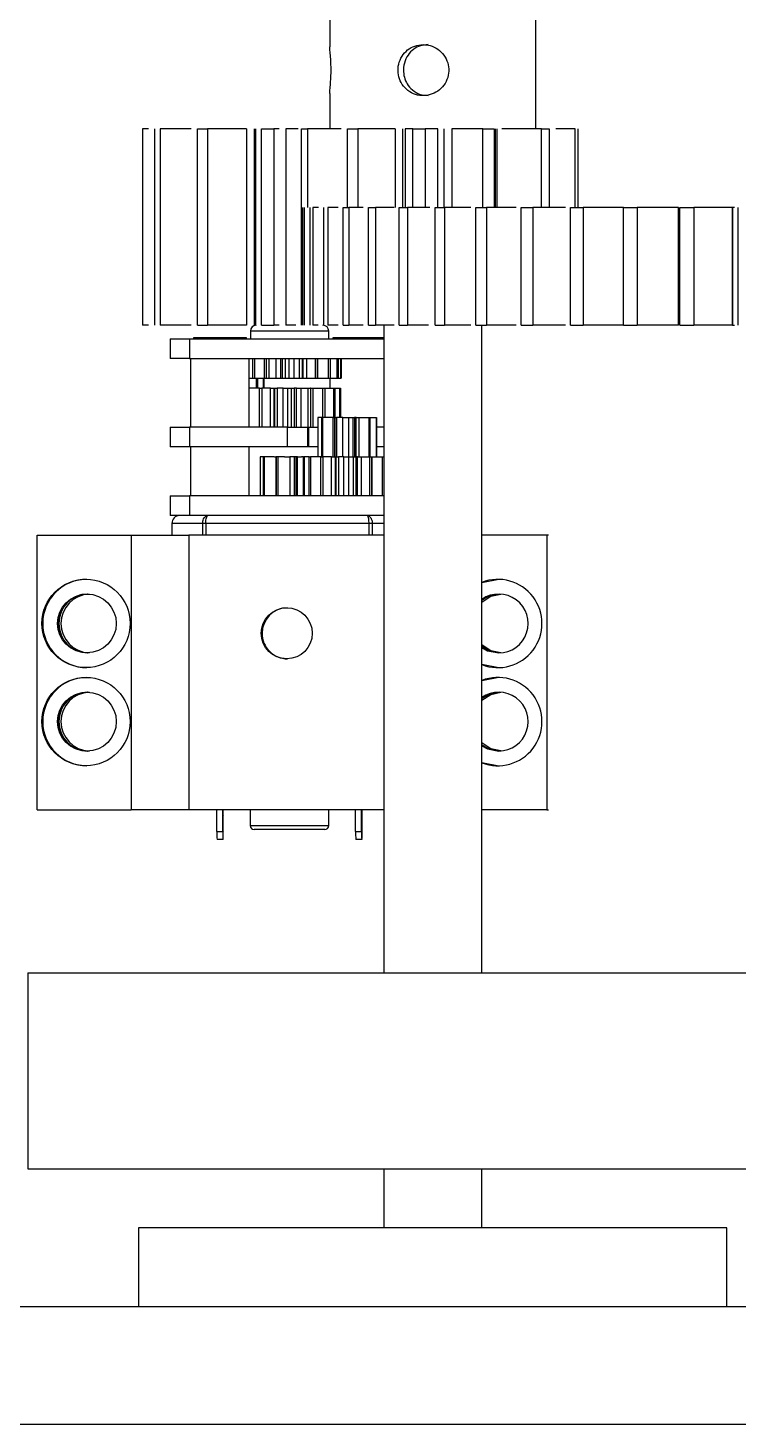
# Model space of a CAD drawing. Header units: millimetres. Extents: x 0 to 420, y 0 to 297.
# Drawn here: x 89.42 to 107.53, y 54.27 to 89.85 of the extents above; entities that cross this region are included whole.
import ezdxf

# ---------------------------------------------------------------- set-up
doc = ezdxf.new("R2010")
doc.units = ezdxf.units.MM

msp = doc.modelspace()

# ---------------------------------------------------------------- linework, layer by layer
at = {"color": 7, "linetype": 'Continuous', "lineweight": 25}
for p, q in [((97.117, 90.27), (97.117, 89.363)), ((102.367, 87.27), (102.367, 90.27)), ((97.117, 88.178), (97.117, 87.27)), ((92.341, 87.27), (92.341, 82.27)), ((92.341, 87.27), (92.341, 82.27)), ((92.656, 82.27), (92.656, 87.27)), ((92.794, 87.27), (92.794, 82.27)), ((93.748, 82.27), (93.748, 87.27)), ((93.748, 87.27), (94.002, 87.27)), ((94.002, 87.27), (94.002, 82.27)), ((94.997, 87.27), (94.997, 82.27)), ((95.185, 87.27), (95.185, 82.27)), ((95.221, 87.27), (95.221, 82.27)), ((95.378, 82.27), (95.378, 87.27)), ((95.378, 87.27), (95.689, 87.27)), ((95.689, 87.27), (95.689, 82.27)), ((95.992, 87.27), (95.992, 82.27)), ((96, 87.27), (96, 82.27)), ((96.395, 85.27), (96.395, 87.27)), ((96.395, 87.27), (96.549, 87.27)), ((96.549, 87.27), (96.549, 85.27)), ((97.565, 85.27), (97.565, 87.27)), ((97.565, 87.27), (97.829, 87.27)), ((97.829, 87.27), (97.829, 85.27)), ((98.782, 87.27), (98.782, 85.27)), ((98.974, 87.27), (98.974, 85.27)), ((99.041, 87.27), (99.041, 85.27)), ((99.233, 85.27), (99.233, 87.27)), ((99.233, 87.27), (99.547, 87.27)), ((99.547, 87.27), (99.547, 85.27)), ((99.87, 85.27), (99.87, 87.27)), ((100.027, 87.27), (100.027, 85.27)), ((100.228, 87.27), (100.228, 85.27)), ((101.018, 85.27), (101.018, 87.27)), ((101.018, 87.27), (101.31, 87.27)), ((101.31, 87.27), (101.31, 85.27)), ((101.344, 85.27), (101.344, 87.27)), ((101.371, 87.27), (101.371, 85.27)), ((102.511, 87.27), (102.713, 87.27)), ((102.511, 85.27), (102.511, 87.27)), ((102.713, 87.27), (102.713, 85.27)), ((103.369, 85.27), (103.369, 87.27)), ((103.436, 87.27), (103.436, 85.27)), ((96.386, 85.27), (96.386, 82.27)), ((96.427, 82.27), (96.427, 85.27)), ((96.459, 85.27), (96.459, 82.27)), ((96.618, 82.27), (96.618, 85.27)), ((96.688, 85.27), (96.688, 82.27)), ((96.832, 85.27), (96.688, 85.27)), ((96.963, 82.27), (96.963, 85.27)), ((97.07, 85.27), (97.07, 82.27)), ((97.459, 82.27), (97.459, 85.27)), ((97.459, 85.27), (97.603, 85.27)), ((97.603, 85.27), (97.603, 82.27)), ((98.102, 82.27), (98.102, 85.27)), ((98.102, 85.27), (98.28, 85.27)), ((98.28, 85.27), (98.28, 82.27)), ((98.885, 82.27), (98.885, 85.27)), ((98.885, 85.27), (99.096, 85.27)), ((99.096, 85.27), (99.096, 82.27)), ((99.801, 82.27), (99.801, 85.27)), ((99.801, 85.27), (100.044, 85.27)), ((100.044, 85.27), (100.044, 82.27)), ((100.842, 82.27), (100.842, 85.27)), ((100.842, 85.27), (101.113, 85.27)), ((101.113, 85.27), (101.113, 82.27)), ((101.997, 82.27), (101.997, 85.27)), ((101.997, 85.27), (102.295, 85.27)), ((102.295, 85.27), (102.295, 82.27)), ((103.256, 82.27), (103.256, 85.27)), ((103.256, 85.27), (103.578, 85.27)), ((103.578, 85.27), (103.578, 82.27)), ((104.608, 82.27), (104.608, 85.27)), ((104.608, 85.27), (104.95, 85.27)), ((104.95, 85.27), (104.95, 82.27)), ((105.999, 85.27), (105.999, 82.27)), ((106.008, 85.27), (105.999, 85.27)), ((106.008, 85.27), (106.008, 82.27)), ((106.039, 82.27), (106.039, 85.27)), ((106.039, 85.27), (106.399, 85.27)), ((106.399, 85.27), (106.399, 82.27)), ((107.374, 85.27), (107.374, 82.27)), ((107.383, 85.27), (107.374, 85.27)), ((107.383, 85.27), (107.383, 82.27)), ((107.436, 85.27), (107.383, 85.27)), ((107.515, 85.27), (107.515, 82.27)), ((93.748, 82.27), (94.002, 82.27)), ((95.378, 82.27), (95.689, 82.27)), ((96.819, 82.27), (96.688, 82.27)), ((97.459, 82.27), (97.603, 82.27)), ((98.102, 82.27), (98.28, 82.27)), ((98.492, 82.27), (98.492, 65.77)), ((98.885, 82.27), (99.096, 82.27)), ((99.801, 82.27), (100.044, 82.27)), ((100.842, 82.27), (101.113, 82.27)), ((100.992, 65.77), (100.992, 82.27)), ((101.997, 82.27), (102.295, 82.27)), ((103.256, 82.27), (103.578, 82.27)), ((104.608, 82.27), (104.95, 82.27)), ((106.008, 82.27), (105.999, 82.27)), ((106.039, 82.27), (106.399, 82.27)), ((107.383, 82.27), (107.374, 82.27)), ((107.383, 82.27), (107.434, 82.27)), ((93.048, 81.92), (93.048, 81.42)), ((93.048, 81.92), (93.537, 81.92)), ((93.537, 81.92), (93.537, 81.42)), ((93.537, 81.92), (98.492, 81.92)), ((93.639, 81.945), (93.639, 81.92)), ((94.378, 81.945), (93.639, 81.945)), ((94.989, 81.945), (94.378, 81.945)), ((94.989, 81.92), (94.989, 81.945)), ((95.091, 82.12), (95.091, 81.92)), ((97.091, 82.12), (95.091, 82.12)), ((97.091, 81.92), (97.091, 82.12)), ((97.192, 81.945), (97.192, 81.92)), ((97.853, 81.945), (97.192, 81.945)), ((98.492, 81.945), (97.853, 81.945)), ((93.537, 81.42), (93.048, 81.42)), ((93.537, 81.42), (98.492, 81.42)), ((93.564, 81.42), (93.564, 79.67)), ((95.064, 79.67), (95.064, 81.42)), ((95.151, 80.92), (95.151, 81.42)), ((95.199, 81.42), (95.199, 80.92)), ((95.453, 80.92), (95.453, 81.42)), ((95.496, 81.42), (95.496, 80.92)), ((95.5, 80.92), (95.5, 81.42)), ((95.56, 81.42), (95.56, 80.92)), ((95.75, 80.92), (95.75, 81.42)), ((95.862, 81.42), (95.862, 80.92)), ((95.912, 80.92), (95.912, 81.42)), ((95.978, 81.42), (95.978, 80.92)), ((96.085, 80.92), (96.085, 81.42)), ((96.208, 80.92), (96.208, 81.42)), ((96.344, 80.92), (96.344, 81.42)), ((96.409, 81.42), (96.409, 80.92)), ((96.438, 80.92), (96.438, 81.42)), ((96.534, 80.92), (96.534, 81.42)), ((96.749, 80.92), (96.749, 81.42)), ((96.805, 80.92), (96.805, 81.42)), ((96.805, 81.42), (96.805, 80.92)), ((96.812, 80.92), (96.812, 81.42)), ((97.082, 80.92), (97.082, 81.42)), ((97.124, 81.42), (97.124, 80.92)), ((97.307, 80.92), (97.307, 81.42)), ((97.331, 81.42), (97.331, 80.92)), ((97.401, 80.92), (97.401, 81.42)), ((97.403, 81.42), (97.403, 80.92)), ((95.06, 80.92), (95.151, 80.92)), ((95.151, 80.92), (95.199, 80.92)), ((95.199, 80.92), (95.453, 80.92)), ((95.247, 80.67), (95.247, 80.92)), ((95.273, 80.92), (95.273, 80.67)), ((95.43, 80.67), (95.43, 80.92)), ((95.434, 80.92), (95.434, 80.67)), ((95.453, 80.92), (95.496, 80.92)), ((95.496, 80.92), (95.5, 80.92)), ((95.5, 80.92), (95.56, 80.92)), ((95.56, 80.92), (95.75, 80.92)), ((95.75, 80.92), (95.869, 80.92)), ((95.862, 80.92), (95.912, 80.92)), ((95.912, 80.92), (95.978, 80.92)), ((95.978, 80.92), (96.085, 80.92)), ((96.085, 80.92), (96.208, 80.92)), ((96.208, 80.92), (96.344, 80.92)), ((96.344, 80.92), (96.409, 80.92)), ((96.409, 80.92), (96.438, 80.92)), ((96.42, 80.92), (96.534, 80.92)), ((96.534, 80.92), (96.749, 80.92)), ((96.749, 80.92), (96.805, 80.92)), ((96.805, 80.92), (96.805, 80.92)), ((96.812, 80.92), (97.082, 80.92)), ((97.082, 80.92), (97.124, 80.92)), ((97.117, 80.92), (97.117, 80.67)), ((97.117, 80.92), (97.307, 80.92)), ((97.307, 80.92), (97.331, 80.92)), ((97.331, 80.92), (97.401, 80.92)), ((97.401, 80.92), (97.403, 80.92)), ((95.326, 80.67), (95.06, 80.67)), ((95.326, 79.67), (95.326, 80.67)), ((95.326, 80.67), (95.38, 80.67)), ((95.38, 80.67), (95.38, 79.67)), ((95.604, 80.67), (95.38, 80.67)), ((95.604, 79.67), (95.604, 80.67)), ((95.604, 80.67), (95.691, 80.67)), ((95.691, 80.67), (95.691, 79.67)), ((95.691, 80.67), (95.713, 80.67)), ((95.713, 79.67), (95.713, 80.67)), ((95.713, 80.67), (95.777, 80.67)), ((95.777, 80.67), (95.777, 79.67)), ((95.925, 80.67), (95.777, 80.67)), ((95.925, 79.67), (95.925, 80.67)), ((95.925, 80.67), (96.048, 80.67)), ((96.048, 79.67), (96.048, 80.67)), ((96.048, 80.67), (96.142, 80.67)), ((96.142, 79.67), (96.142, 80.67)), ((96.142, 80.67), (96.208, 80.67)), ((96.208, 80.67), (96.208, 79.67)), ((96.268, 80.67), (96.208, 80.67)), ((96.264, 80.67), (96.385, 80.67)), ((96.268, 79.67), (96.268, 80.67)), ((96.385, 79.67), (96.385, 80.67)), ((96.385, 80.67), (96.565, 80.67)), ((96.565, 79.67), (96.565, 80.67)), ((96.565, 80.67), (96.626, 80.67)), ((96.626, 80.67), (96.626, 79.67)), ((96.634, 80.67), (96.626, 80.67)), ((96.634, 79.67), (96.634, 80.67)), ((96.634, 80.67), (96.69, 80.67)), ((96.69, 79.67), (96.69, 80.67)), ((96.69, 80.67), (96.937, 80.67)), ((96.937, 79.92), (96.937, 80.67)), ((96.937, 80.67), (96.986, 80.67)), ((96.986, 80.67), (96.986, 79.92)), ((96.986, 80.67), (97.217, 80.67)), ((97.217, 79.92), (97.217, 80.67)), ((97.217, 80.67), (97.249, 80.67)), ((97.249, 80.67), (97.249, 79.92)), ((97.249, 80.67), (97.375, 80.67)), ((97.375, 79.92), (97.375, 80.67)), ((97.375, 80.67), (97.387, 80.67)), ((97.387, 80.67), (97.387, 79.92)), ((97.393, 79.92), (97.393, 80.67)), ((96.815, 79.92), (96.815, 78.92)), ((96.912, 79.92), (96.815, 79.92)), ((96.912, 78.92), (96.912, 79.92)), ((96.912, 79.92), (96.929, 79.92)), ((96.929, 79.92), (96.929, 78.92)), ((97.204, 79.92), (96.929, 79.92)), ((97.204, 78.92), (97.204, 79.92)), ((97.204, 79.92), (97.233, 79.92)), ((97.233, 79.92), (97.233, 78.92)), ((97.233, 79.92), (97.255, 79.92)), ((97.255, 78.92), (97.255, 79.92)), ((97.255, 79.92), (97.285, 79.92)), ((97.285, 79.92), (97.285, 78.92)), ((97.45, 79.92), (97.285, 79.92)), ((97.45, 78.92), (97.45, 79.92)), ((97.45, 79.92), (97.595, 79.92)), ((97.59, 79.92), (97.59, 78.92)), ((97.59, 79.92), (97.715, 79.92)), ((97.715, 78.92), (97.715, 79.92)), ((97.715, 79.92), (97.747, 79.92)), ((97.747, 79.92), (97.747, 78.92)), ((97.79, 79.92), (97.747, 79.92)), ((97.79, 78.92), (97.79, 79.92)), ((97.79, 79.92), (97.864, 79.92)), ((97.864, 78.92), (97.864, 79.92)), ((97.864, 79.92), (98.118, 79.92)), ((98.118, 78.92), (98.118, 79.92)), ((98.118, 79.92), (98.139, 79.92)), ((98.139, 79.92), (98.139, 78.92)), ((98.139, 79.92), (98.308, 79.92)), ((98.308, 78.92), (98.308, 79.92)), ((98.308, 79.92), (98.311, 79.92)), ((98.311, 79.92), (98.311, 78.92)), ((93.048, 79.67), (93.048, 79.17)), ((93.048, 79.67), (93.537, 79.67)), ((93.537, 79.67), (93.537, 79.17)), ((96.036, 79.67), (93.537, 79.67)), ((96.036, 79.17), (96.036, 79.67)), ((96.036, 79.67), (96.547, 79.67)), ((96.547, 79.67), (96.547, 79.17)), ((96.564, 79.67), (96.547, 79.67)), ((96.565, 79.67), (96.626, 79.67)), ((96.58, 79.17), (96.58, 79.67)), ((96.626, 79.67), (96.634, 79.67)), ((96.634, 79.67), (96.69, 79.67)), ((96.69, 79.67), (96.815, 79.67)), ((98.492, 79.67), (98.311, 79.67)), ((93.537, 79.17), (93.048, 79.17)), ((96.036, 79.17), (93.537, 79.17)), ((93.564, 79.17), (93.564, 77.92)), ((95.064, 77.92), (95.064, 79.17)), ((96.547, 79.17), (96.036, 79.17)), ((96.58, 79.17), (96.547, 79.17)), ((96.815, 79.17), (96.58, 79.17)), ((98.492, 79.17), (98.311, 79.17)), ((95.344, 78.92), (95.344, 77.92)), ((95.426, 78.92), (95.344, 78.92)), ((95.426, 77.92), (95.426, 78.92)), ((95.442, 78.92), (95.426, 78.92)), ((95.442, 78.92), (95.442, 77.92)), ((95.7, 78.92), (95.442, 78.92)), ((95.703, 78.92), (95.74, 78.92)), ((95.74, 78.92), (95.74, 77.92)), ((95.758, 78.92), (95.74, 78.92)), ((95.758, 77.92), (95.758, 78.92)), ((95.788, 78.92), (95.758, 78.92)), ((95.788, 78.92), (95.788, 77.92)), ((95.959, 78.92), (95.788, 78.92)), ((95.959, 78.92), (96.099, 78.92)), ((96.099, 78.92), (96.099, 77.92)), ((96.216, 78.92), (96.099, 78.92)), ((96.216, 77.92), (96.216, 78.92)), ((96.249, 78.92), (96.216, 78.92)), ((96.249, 78.92), (96.249, 77.92)), ((96.297, 78.92), (96.249, 78.92)), ((96.297, 77.92), (96.297, 78.92)), ((96.297, 78.92), (96.392, 78.92)), ((96.449, 78.92), (96.392, 78.92)), ((96.449, 77.92), (96.449, 78.92)), ((96.449, 78.92), (96.459, 78.92)), ((96.459, 78.92), (96.459, 77.92)), ((96.591, 78.92), (96.459, 78.92)), ((96.594, 77.92), (96.594, 78.92)), ((96.594, 78.92), (96.626, 78.92)), ((96.626, 78.92), (96.626, 77.92)), ((96.886, 78.92), (96.626, 78.92)), ((96.886, 77.92), (96.886, 78.92)), ((96.886, 78.92), (96.935, 78.92)), ((96.935, 78.92), (96.935, 77.92)), ((97.16, 78.92), (96.935, 78.92)), ((97.16, 77.92), (97.16, 78.92)), ((97.16, 78.92), (97.255, 78.92)), ((97.251, 78.92), (97.251, 77.92)), ((97.251, 78.92), (97.281, 78.92)), ((97.281, 77.92), (97.281, 78.92)), ((97.281, 78.92), (97.34, 78.92)), ((97.34, 78.92), (97.34, 77.92)), ((97.474, 78.92), (97.34, 78.92)), ((97.474, 77.92), (97.474, 78.92)), ((97.474, 78.92), (97.602, 78.92)), ((97.602, 77.92), (97.602, 78.92)), ((97.602, 78.92), (97.72, 78.92)), ((97.72, 77.92), (97.72, 78.92)), ((97.72, 78.92), (97.779, 78.92)), ((97.779, 78.92), (97.779, 77.92)), ((97.82, 78.92), (97.779, 78.92)), ((97.82, 77.92), (97.82, 78.92)), ((97.82, 78.92), (97.922, 78.92)), ((97.922, 77.92), (97.922, 78.92)), ((97.922, 78.92), (98.134, 78.92)), ((98.134, 77.92), (98.134, 78.92)), ((98.134, 78.92), (98.185, 78.92)), ((98.185, 78.92), (98.185, 77.92)), ((98.186, 78.92), (98.185, 78.92)), ((98.186, 77.92), (98.186, 78.92)), ((98.186, 77.92), (98.186, 78.92)), ((98.186, 78.92), (98.462, 78.92)), ((98.462, 77.92), (98.462, 78.92)), ((98.462, 78.92), (98.497, 78.92)), ((93.048, 77.92), (93.048, 77.42)), ((93.048, 77.92), (93.537, 77.92)), ((93.537, 77.92), (93.537, 77.42)), ((98.492, 77.92), (93.537, 77.92)), ((93.537, 77.42), (93.048, 77.42)), ((93.09, 77.22), (93.09, 76.92)), ((93.876, 77.22), (93.09, 77.22)), ((98.492, 77.42), (93.537, 77.42)), ((93.954, 77.22), (93.876, 77.22)), ((93.876, 76.92), (93.876, 77.22)), ((98.118, 77.22), (93.954, 77.22)), ((93.954, 77.22), (93.954, 76.92)), ((98.198, 77.22), (98.118, 77.22)), ((98.118, 76.92), (98.118, 77.22)), ((98.198, 77.22), (98.198, 76.92)), ((98.492, 77.22), (98.198, 77.22)), ((89.653, 69.92), (89.653, 76.92)), ((89.653, 76.92), (92.054, 76.92)), ((92.054, 76.92), (92.054, 69.92)), ((92.054, 76.92), (93.521, 76.92)), ((93.521, 76.92), (93.521, 69.92)), ((98.492, 76.92), (93.521, 76.92)), ((102.65, 76.92), (100.992, 76.92)), ((102.65, 76.92), (102.65, 69.92)), ((102.694, 76.92), (102.65, 76.92)), ((101.422, 75.795), (100.992, 75.71)), ((100.992, 73.631), (101.422, 73.545)), ((101.422, 73.295), (100.992, 73.21)), ((100.992, 71.131), (101.422, 71.045)), ((89.653, 69.92), (92.054, 69.92)), ((93.521, 69.92), (92.054, 69.92)), ((98.492, 69.92), (93.521, 69.92)), ((94.237, 69.37), (94.237, 69.92)), ((94.387, 69.37), (94.387, 69.92)), ((94.402, 69.37), (94.402, 69.92)), ((95.088, 69.92), (95.088, 69.52)), ((97.088, 69.52), (97.088, 69.92)), ((97.775, 69.37), (97.775, 69.92)), ((97.925, 69.37), (97.925, 69.92)), ((97.94, 69.37), (97.94, 69.92)), ((102.65, 69.92), (100.992, 69.92)), ((102.65, 69.92), (102.694, 69.92)), ((95.088, 69.52), (96.067, 69.52)), ((96.069, 69.42), (95.188, 69.42)), ((96.067, 69.52), (97.088, 69.52)), ((96.988, 69.42), (96.069, 69.42)), ((94.237, 69.37), (94.387, 69.37)), ((94.391, 69.17), (94.241, 69.17)), ((94.398, 69.17), (94.391, 69.17)), ((97.775, 69.37), (97.925, 69.37)), ((97.929, 69.17), (97.779, 69.17)), ((97.936, 69.17), (97.929, 69.17)), ((89.42, 65.77), (89.42, 60.77)), ((89.42, 65.77), (141.423, 65.77)), ((89.42, 60.77), (141.423, 60.77)), ((98.492, 60.77), (98.492, 59.27)), ((100.992, 59.27), (100.992, 60.77)), ((92.242, 59.27), (92.242, 57.27)), ((107.242, 59.27), (92.242, 59.27)), ((107.242, 57.27), (107.242, 59.27)), ((56.677, 57.27), (142.807, 57.27)), ((56.677, 54.27), (142.807, 54.27))]:
    msp.add_line(p, q, dxfattribs=at)
at = {"color": 7, "linetype": 'Continuous', "lineweight": 25, "flags": 128}
for points in [[(100.992, 75.26), (101.167, 75.363), (101.438, 75.42)], [(100.992, 75.268), (101.158, 75.363), (101.445, 75.42)], [(100.992, 75.212), (101.223, 75.363), (101.477, 75.42)], [(101.477, 73.921), (101.223, 73.977), (100.992, 74.129)], [(101.438, 73.921), (101.167, 73.977), (100.992, 74.08)], [(101.445, 73.92), (101.158, 73.977), (100.992, 74.073)], [(100.992, 74.056), (101.135, 73.977), (101.422, 73.92)], [(100.992, 72.76), (101.167, 72.863), (101.438, 72.92)], [(100.992, 72.768), (101.158, 72.863), (101.445, 72.92)], [(100.992, 72.712), (101.223, 72.863), (101.477, 72.92)], [(101.477, 71.421), (101.223, 71.477), (100.992, 71.629)], [(101.438, 71.421), (101.167, 71.477), (100.992, 71.58)], [(101.445, 71.42), (101.158, 71.477), (100.992, 71.573)], [(100.992, 71.556), (101.135, 71.477), (101.422, 71.42)], [(94.399, 69.57), (94.398, 69.647), (94.398, 69.712), (94.396, 69.755), (94.394, 69.77), (94.393, 69.755), (94.391, 69.712), (94.39, 69.647), (94.39, 69.57), (94.39, 69.494), (94.391, 69.429), (94.393, 69.386), (94.394, 69.37), (94.396, 69.386), (94.398, 69.429), (94.398, 69.494), (94.399, 69.57)], [(97.937, 69.57), (97.937, 69.494), (97.936, 69.429), (97.934, 69.386), (97.933, 69.37), (97.931, 69.386), (97.929, 69.429), (97.929, 69.494), (97.928, 69.57), (97.929, 69.647), (97.929, 69.712), (97.931, 69.755), (97.933, 69.77), (97.934, 69.755), (97.936, 69.712), (97.937, 69.647), (97.937, 69.57)]]:
    msp.add_lwpolyline(points, dxfattribs=at)
at = {"color": 7, "linetype": 'Continuous', "lineweight": 25}
for centre, radius in [((90.902, 74.671), 1.125), ((90.924, 74.67), 0.75), ((96.02, 74.42), 0.65), ((90.902, 72.171), 1.125), ((90.924, 72.17), 0.75)]:
    msp.add_circle(centre, radius, dxfattribs=at)
for centre, radius, start, end in [((95.241, 82.12), 0.15, 90, 180), ((96.941, 82.12), 0.15, 0, 90), ((93.29, 77.22), 0.2, 90, 180), ((90.924, 74.67), 1.125, 90.0091, 269.9909), ((101.4, 74.67), 1.125, 248.7239, 111.2761), ((90.947, 74.67), 0.75, 90.011, 269.989), ((90.957, 74.67), 0.75, 91.2604, 268.7396), ((91.013, 74.67), 0.75, 92.5105, 267.4895), ((101.422, 74.67), 0.75, 270.0019, 124.9884), ((96.039, 74.42), 0.65, 90.0068, 180.0068), ((96.039, 74.42), 0.65, 179.9932, 269.9932), ((90.924, 72.17), 1.125, 90.0091, 269.9909), ((101.4, 72.17), 1.125, 248.7239, 111.2761), ((90.947, 72.17), 0.75, 90.011, 269.989), ((90.957, 72.17), 0.75, 91.2604, 268.7396), ((91.013, 72.17), 0.75, 92.5105, 267.4895), ((101.422, 72.17), 0.75, 270.0019, 124.9884), ((95.188, 69.52), 0.1, 180, 270), ((96.988, 69.52), 0.1, 270, 0), ((96.534, 69.32), 2.297, 178.7535, 183.7443), ((96.683, 69.32), 2.297, 178.7535, 183.7443), ((92.105, 69.32), 2.297, 356.2557, 1.2465), ((100.072, 69.32), 2.297, 178.7535, 183.7443), ((100.222, 69.32), 2.297, 178.7535, 183.7443), ((95.643, 69.32), 2.297, 356.2557, 1.2465)]:
    msp.add_arc(centre, radius, start, end, dxfattribs=at)
for points, knots in [([(97.118, 88.178), (97.118, 88.187), (97.116, 88.218), (97.128, 88.34), (97.143, 88.526), (97.151, 88.744), (97.146, 88.962), (97.132, 89.155), (97.118, 89.298), (97.118, 89.344), (97.118, 89.363)], [0, 0, 0, 0, 0.0556, 0.19668, 0.34113, 0.484667, 0.624169, 0.762911, 0.905226, 1, 1, 1, 1]), ([(99.495, 89.42), (99.424, 89.413), (99.281, 89.399), (99.092, 89.291), (98.947, 89.13), (98.862, 88.925), (98.847, 88.705), (98.903, 88.494), (99.022, 88.314), (99.195, 88.181), (99.404, 88.114), (99.624, 88.121), (99.828, 88.198), (99.999, 88.337), (100.116, 88.527), (100.162, 88.744), (100.133, 88.961), (100.036, 89.156), (99.879, 89.31), (99.689, 89.405), (99.555, 89.415), (99.495, 89.42)], [0, 0, 0, 0, 0.052588, 0.105138, 0.158646, 0.212916, 0.266109, 0.31805, 0.370519, 0.424451, 0.478545, 0.531278, 0.583258, 0.636156, 0.690318, 0.744137, 0.796444, 0.848466, 0.901827, 0.956104, 1, 1, 1, 1]), ([(99.624, 89.42), (99.557, 89.414), (99.422, 89.401), (99.244, 89.305), (99.1, 89.156), (99.007, 88.958), (98.985, 88.739), (99.025, 88.54), (99.115, 88.365), (99.263, 88.221), (99.444, 88.13), (99.574, 88.128), (99.625, 88.127)], [0, 0, 0, 0, 0.098139, 0.196037, 0.300242, 0.413247, 0.519111, 0.611097, 0.705295, 0.812553, 0.925462, 1, 1, 1, 1]), ([(92.493, 87.27), (92.466, 87.27), (92.411, 87.27), (92.364, 87.27), (92.341, 87.27)], [0, 0, 0, 0, 0.50523, 1, 1, 1, 1]), ([(93.586, 87.27), (93.542, 87.27), (93.331, 87.27), (93.041, 87.27), (92.822, 87.27), (92.794, 87.27)], [0, 0, 0, 0, 0.186224, 0.894528, 1, 1, 1, 1]), ([(94.997, 87.27), (94.956, 87.27), (94.881, 87.27), (94.787, 87.27), (94.686, 87.27), (94.535, 87.27), (94.233, 87.27), (94.029, 87.27), (94.002, 87.27)], [0, 0, 0, 0, 0.097265, 0.176196, 0.251012, 0.478778, 0.932445, 1, 1, 1, 1]), ([(95.829, 87.27), (95.804, 87.27), (95.766, 87.27), (95.708, 87.27), (95.689, 87.27)], [0, 0, 0, 0, 0.66893, 1, 1, 1, 1]), ([(96.309, 87.27), (96.228, 87.27), (96.12, 87.27), (96.025, 87.27), (96, 87.27)], [0, 0, 0, 0, 0.743713, 1, 1, 1, 1]), ([(97.404, 87.27), (97.339, 87.27), (97.114, 87.27), (96.797, 87.27), (96.577, 87.27), (96.549, 87.27)], [0, 0, 0, 0, 0.261238, 0.90425, 1, 1, 1, 1]), ([(97.186, 87.27), (97.157, 87.27), (97.105, 87.27), (97.003, 87.27), (96.872, 87.27), (96.776, 87.27), (96.711, 87.27)], [0, 0, 0, 0, 0.240491, 0.43565, 0.620637, 1, 1, 1, 1]), ([(98.782, 87.27), (98.741, 87.27), (98.666, 87.27), (98.576, 87.27), (98.482, 87.27), (98.347, 87.27), (98.054, 87.27), (97.855, 87.27), (97.829, 87.27)], [0, 0, 0, 0, 0.097265, 0.176196, 0.251012, 0.478778, 0.932445, 1, 1, 1, 1]), ([(99.233, 87.27), (99.221, 87.27), (99.122, 87.27), (99.017, 87.27), (99.044, 87.27), (99.045, 87.27)], [0, 0, 0, 0, 0.123992, 0.956662, 1, 1, 1, 1]), ([(99.867, 87.27), (99.867, 87.27), (99.864, 87.27), (99.698, 87.27), (99.564, 87.27), (99.547, 87.27)], [0, 0, 0, 0, 0.260084, 0.904101, 1, 1, 1, 1]), ([(101.018, 87.27), (100.995, 87.27), (100.816, 87.27), (100.56, 87.27), (100.483, 87.27), (100.415, 87.27), (100.339, 87.27), (100.267, 87.27), (100.228, 87.27)], [0, 0, 0, 0, 0.067555, 0.521222, 0.748988, 0.823804, 0.902735, 1, 1, 1, 1]), ([(102.511, 87.27), (102.482, 87.27), (102.265, 87.27), (101.935, 87.27), (101.719, 87.27), (101.593, 87.27), (101.53, 87.27), (101.499, 87.27)], [0, 0, 0, 0, 0.075145, 0.579787, 0.833145, 0.916368, 1, 1, 1, 1]), ([(102.348, 87.27), (102.347, 87.27), (102.313, 87.27), (102.235, 87.27), (102.174, 87.27), (102.141, 87.27)], [0, 0, 0, 0, 0.014539, 0.455998, 1, 1, 1, 1]), ([(103.369, 87.27), (103.342, 87.27), (103.185, 87.27), (103.016, 87.27), (102.876, 87.27)], [0, 0, 0, 0, 0.170418, 1, 1, 1, 1]), ([(97.328, 85.27), (97.324, 85.27), (97.237, 85.27), (97.151, 85.27), (97.07, 85.27)], [0, 0, 0, 0, 0.054275, 1, 1, 1, 1]), ([(97.971, 85.27), (97.93, 85.27), (97.807, 85.27), (97.685, 85.27), (97.603, 85.27)], [0, 0, 0, 0, 0.33312, 1, 1, 1, 1]), ([(98.754, 85.27), (98.678, 85.27), (98.521, 85.27), (98.362, 85.27), (98.28, 85.27)], [0, 0, 0, 0, 0.4845991, 1, 1, 1, 1]), ([(99.67, 85.27), (99.56, 85.27), (99.37, 85.27), (99.177, 85.27), (99.096, 85.27)], [0, 0, 0, 0, 0.581226, 1, 1, 1, 1]), ([(100.711, 85.27), (100.568, 85.27), (100.349, 85.27), (100.123, 85.27), (100.044, 85.27)], [0, 0, 0, 0, 0.649325, 1, 1, 1, 1]), ([(101.866, 85.27), (101.85, 85.27), (101.679, 85.27), (101.43, 85.27), (101.19, 85.27), (101.113, 85.27)], [0, 0, 0, 0, 0.064403, 0.70116, 1, 1, 1, 1]), ([(103.125, 85.27), (103.073, 85.27), (102.874, 85.27), (102.599, 85.27), (102.369, 85.27), (102.295, 85.27)], [0, 0, 0, 0, 0.1954013, 0.7430024, 1, 1, 1, 1]), ([(104.608, 85.27), (104.6, 85.27), (104.563, 85.27), (104.494, 85.27), (104.362, 85.27), (104.151, 85.27), (103.866, 85.27), (103.648, 85.27), (103.578, 85.27)], [0, 0, 0, 0, 0.020349, 0.093727, 0.162358, 0.373864, 0.800005, 1, 1, 1, 1]), ([(105.999, 85.27), (105.963, 85.27), (105.897, 85.27), (105.801, 85.27), (105.675, 85.27), (105.485, 85.27), (105.219, 85.27), (105.015, 85.27), (104.95, 85.27)], [0, 0, 0, 0, 0.083757, 0.152386, 0.216575, 0.414392, 0.81295, 1, 1, 1, 1]), ([(107.374, 85.27), (107.337, 85.27), (107.27, 85.27), (107.176, 85.27), (107.058, 85.27), (106.89, 85.27), (106.647, 85.27), (106.459, 85.27), (106.399, 85.27)], [0, 0, 0, 0, 0.083757, 0.152386, 0.216575, 0.414392, 0.81295, 1, 1, 1, 1]), ([(92.493, 82.27), (92.466, 82.27), (92.411, 82.27), (92.364, 82.27), (92.341, 82.27)], [0, 0, 0, 0, 0.5052297, 1, 1, 1, 1]), ([(93.586, 82.27), (93.542, 82.27), (93.331, 82.27), (93.041, 82.27), (92.822, 82.27), (92.794, 82.27)], [0, 0, 0, 0, 0.186224, 0.894528, 1, 1, 1, 1]), ([(94.997, 82.27), (94.956, 82.27), (94.881, 82.27), (94.787, 82.27), (94.686, 82.27), (94.535, 82.27), (94.233, 82.27), (94.029, 82.27), (94.002, 82.27)], [0, 0, 0, 0, 0.097265, 0.176196, 0.251012, 0.478778, 0.932445, 1, 1, 1, 1]), ([(95.829, 82.27), (95.804, 82.27), (95.766, 82.27), (95.708, 82.27), (95.689, 82.27)], [0, 0, 0, 0, 0.66893, 1, 1, 1, 1]), ([(96.252, 82.27), (96.191, 82.27), (96.102, 82.27), (96.025, 82.27), (96, 82.27)], [0, 0, 0, 0, 0.686588, 1, 1, 1, 1]), ([(97.328, 82.27), (97.324, 82.27), (97.237, 82.27), (97.151, 82.27), (97.07, 82.27)], [0, 0, 0, 0, 0.054275, 1, 1, 1, 1]), ([(97.971, 82.27), (97.93, 82.27), (97.807, 82.27), (97.685, 82.27), (97.603, 82.27)], [0, 0, 0, 0, 0.33312, 1, 1, 1, 1]), ([(98.754, 82.27), (98.678, 82.27), (98.521, 82.27), (98.362, 82.27), (98.28, 82.27)], [0, 0, 0, 0, 0.484599, 1, 1, 1, 1]), ([(99.636, 82.27), (99.537, 82.27), (99.359, 82.27), (99.177, 82.27), (99.096, 82.27)], [0, 0, 0, 0, 0.554276, 1, 1, 1, 1]), ([(100.711, 82.27), (100.568, 82.27), (100.349, 82.27), (100.123, 82.27), (100.044, 82.27)], [0, 0, 0, 0, 0.649325, 1, 1, 1, 1]), ([(101.866, 82.27), (101.85, 82.27), (101.679, 82.27), (101.43, 82.27), (101.19, 82.27), (101.113, 82.27)], [0, 0, 0, 0, 0.064396, 0.701158, 1, 1, 1, 1]), ([(103.125, 82.27), (103.073, 82.27), (102.874, 82.27), (102.599, 82.27), (102.369, 82.27), (102.295, 82.27)], [0, 0, 0, 0, 0.195396, 0.743001, 1, 1, 1, 1]), ([(104.608, 82.27), (104.6, 82.27), (104.563, 82.27), (104.494, 82.27), (104.362, 82.27), (104.151, 82.27), (103.866, 82.27), (103.648, 82.27), (103.578, 82.27)], [0, 0, 0, 0, 0.020349, 0.093727, 0.162358, 0.373864, 0.800005, 1, 1, 1, 1]), ([(105.999, 82.27), (105.963, 82.27), (105.897, 82.27), (105.801, 82.27), (105.675, 82.27), (105.485, 82.27), (105.219, 82.27), (105.015, 82.27), (104.95, 82.27)], [0, 0, 0, 0, 0.083757, 0.152386, 0.216575, 0.414392, 0.81295, 1, 1, 1, 1]), ([(107.374, 82.27), (107.337, 82.27), (107.27, 82.27), (107.176, 82.27), (107.058, 82.27), (106.89, 82.27), (106.647, 82.27), (106.459, 82.27), (106.399, 82.27)], [0, 0, 0, 0, 0.083757, 0.152386, 0.216575, 0.414392, 0.81295, 1, 1, 1, 1]), ([(93.876, 77.22), (93.876, 77.227), (93.877, 77.256), (93.887, 77.309), (93.915, 77.369), (93.957, 77.41), (93.991, 77.42), (94.008, 77.42), (94.008, 77.42)], [0, 0, 0, 0, 0.061106, 0.274163, 0.5083, 0.752207, 0.993275, 1, 1, 1, 1]), ([(93.954, 77.22), (93.955, 77.227), (93.955, 77.256), (93.959, 77.309), (93.97, 77.369), (93.988, 77.41), (94.001, 77.42), (94.008, 77.42), (94.008, 77.42)], [0, 0, 0, 0, 0.061125, 0.274231, 0.508347, 0.752194, 0.993272, 1, 1, 1, 1]), ([(98.072, 77.42), (98.073, 77.42), (98.089, 77.42), (98.121, 77.41), (98.161, 77.369), (98.188, 77.309), (98.197, 77.256), (98.198, 77.227), (98.198, 77.22)], [0, 0, 0, 0, 0.006725, 0.247793, 0.4917, 0.725837, 0.938894, 1, 1, 1, 1]), ([(98.118, 77.22), (98.118, 77.227), (98.117, 77.256), (98.114, 77.309), (98.104, 77.369), (98.09, 77.41), (98.078, 77.42), (98.073, 77.42), (98.072, 77.42)], [0, 0, 0, 0, 0.061125, 0.274231, 0.508347, 0.752194, 0.993272, 1, 1, 1, 1])]:
    msp.add_open_spline(points, degree=3, knots=knots, dxfattribs=at)

doc.saveas('drawing.dxf')
